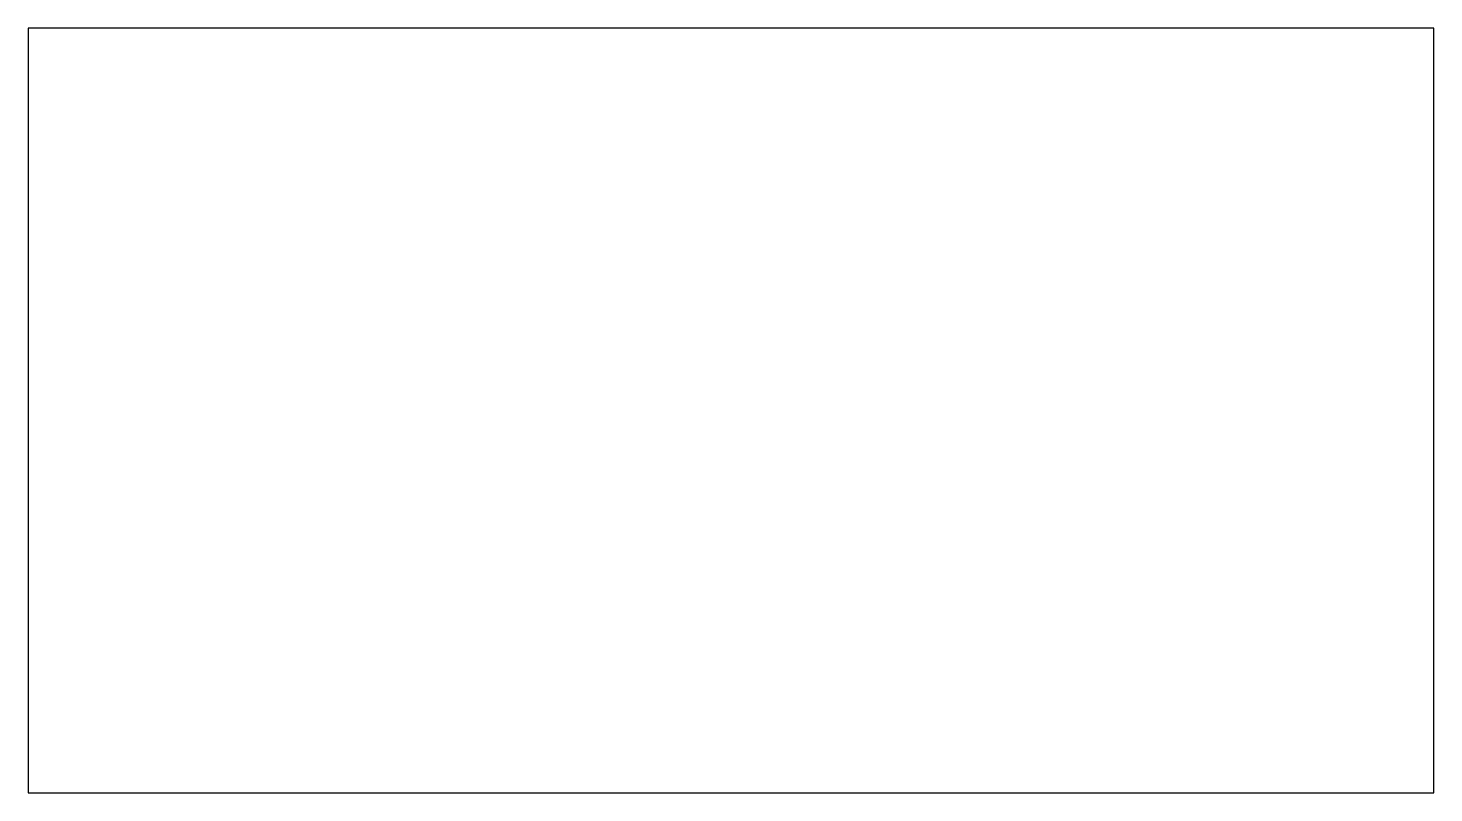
# Model space of a CAD drawing. Header units: millimetres. Extents: x 0 to 635, y 0 to 346.
import ezdxf

# ---------------------------------------------------------------- set-up
doc = ezdxf.new("R2010")
doc.units = ezdxf.units.MM
doc.layers.add('Sketch002', color=7, linetype='CONTINUOUS')

msp = doc.modelspace()

# ---------------------------------------------------------------- linework, layer by layer
at = {"layer": 'Sketch002'}
for p, q in [((635, 345.5), (0, 345.5)), ((0, 345.5), (0, 0)), ((635, 0), (635, 345.5)), ((0, 0), (635, 0))]:
    msp.add_line(p, q, dxfattribs=at)

doc.saveas('drawing.dxf')
